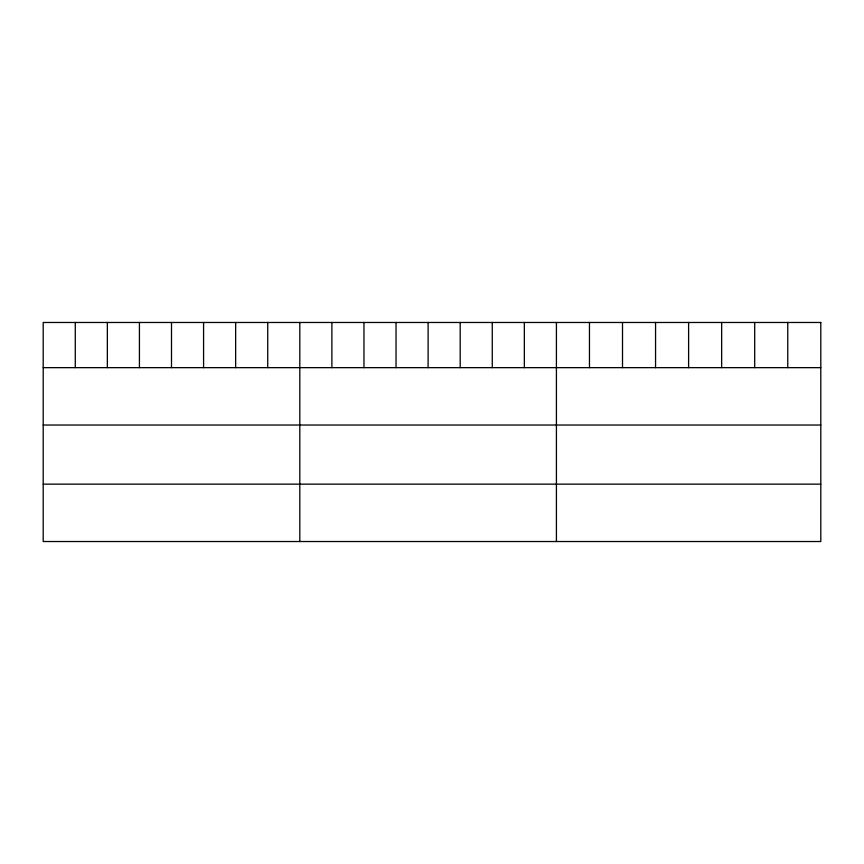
<?xml version="1.0" encoding="UTF-8"?>
<svg xmlns="http://www.w3.org/2000/svg" width="864" height="864" viewBox="0 0 864 864"><rect width="100%" height="100%" fill="white"/><g stroke="black" fill="none" stroke-linecap="round" stroke-linejoin="round"><path stroke-width="1.3" d="M43.2 367.654L820.8 367.654M43.2 425.034L820.8 425.034M43.2 484.153L820.8 484.153M787.752 322.477L787.752 367.654M754.704 322.477L754.704 367.654M721.656 322.477L721.656 367.654M688.608 322.477L688.608 367.654M655.56 322.477L655.56 367.654M622.512 322.477L622.512 367.654M589.464 322.477L589.464 367.654M556.416 322.477L556.416 541.523M524.34 322.477L524.34 367.654M492.264 322.477L492.264 367.654M460.188 322.477L460.188 367.654M428.112 322.477L428.112 367.654M396.036 322.477L396.036 367.654M363.96 322.477L363.96 367.654M331.884 322.477L331.884 367.654M299.808 322.477L299.808 541.523M267.732 322.477L267.732 367.654M235.656 322.477L235.656 367.654M203.58 322.477L203.58 367.654M171.504 322.477L171.504 367.654M139.428 322.477L139.428 367.654M107.352 322.477L107.352 367.654M75.276 322.477L75.276 367.654M820.8 322.477L43.2 322.477L43.2 541.523L820.8 541.523L820.8 322.477"/></g></svg>
